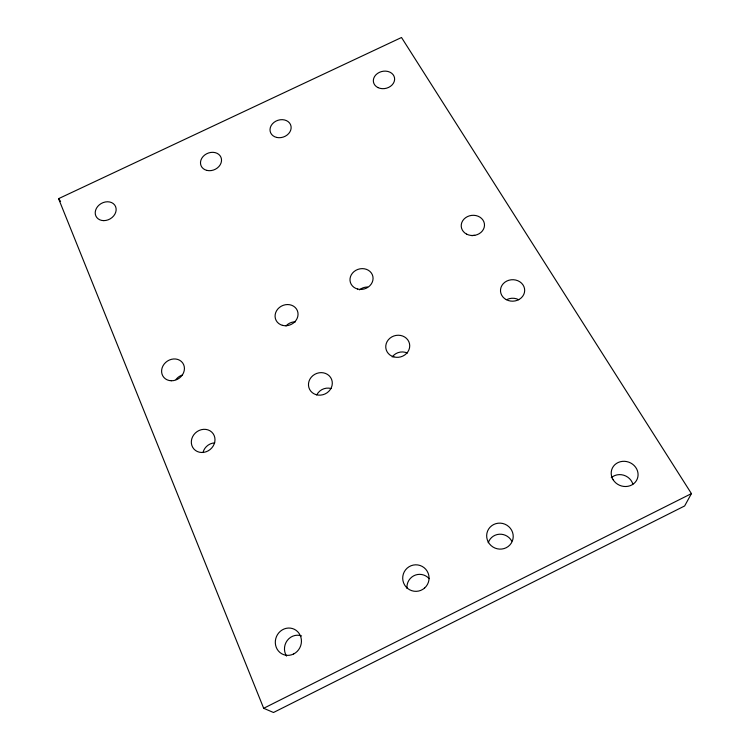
<?xml version="1.0" encoding="UTF-8"?>
<svg xmlns="http://www.w3.org/2000/svg" width="750" height="750" viewBox="0 0 750 750"><rect width="100%" height="100%" fill="white"/><g stroke="black" fill="none" stroke-linecap="round" stroke-linejoin="round"><path stroke-width="1.12" d="M691.434 493.612L684.637 505.959L273.497 712.5L263.681 708.291L58.566 198.666L401.512 37.5L691.434 493.612L263.681 708.291M58.566 198.666L60.591 201.412M611.259 477.741A13.078 12.028 23 0 1 632.897 484.191M488.278 542.747A12.863 12.469 27.8 0 1 511.725 541.059M407.016 588.497A12.806 12.694 87.2 0 1 429.122 578.644M286.547 656.062A13.266 12.488 -70.4 0 1 287.241 640.519A13.266 12.488 -70.4 0 1 301.575 635.925M507.094 299.494A11.691 10.444 -1.4 0 1 518.728 299.728M392.213 356.981A11.625 10.688 -13.3 0 1 407.372 353.072M471.788 235.688A11.278 9.844 -6.4 0 1 474.703 235.378M359.484 289.847A11.25 10.031 -16.1 0 1 367.584 287.044M285.966 325.969A11.297 10.106 -24.2 0 1 295.491 321.816M316.8 394.866A11.672 10.781 -24.8 0 1 331.191 388.566M202.988 452.569A11.878 10.772 -39.9 0 1 214.725 442.875M176.062 379.425A11.475 10.125 -35.4 0 1 182.503 374.991M201.487 452.484A12.319 11.091 -39.2 0 0 214.144 435.497A12.319 11.091 -39.2 0 0 193.837 434.719A12.319 11.091 -39.2 0 0 201.487 452.484M316.209 394.688A12.094 11.091 -24.6 0 0 332.147 381.319A12.094 11.091 -24.6 0 0 312.797 375.694A12.094 11.091 -24.6 0 0 316.209 394.688M393.872 356.897A12.047 10.997 -13.6 0 0 409.5 343.697A12.047 10.997 -13.6 0 0 389.841 338.278A12.047 10.997 -13.6 0 0 393.872 356.897M506.278 299.662A12.103 10.744 -2 0 0 524.681 290.616A12.103 10.744 -2 0 0 506.784 281.062A12.103 10.744 -2 0 0 506.278 299.662M466.641 234.141A11.672 10.097 -6.8 0 0 484.491 225.459A11.672 10.097 -6.8 0 0 467.428 216.619A11.672 10.097 -6.8 0 0 466.641 234.141M357.656 289.05A11.644 10.294 -16.3 0 0 372.881 276.488A11.644 10.294 -16.3 0 0 354.047 271.575A11.644 10.294 -16.3 0 0 357.656 289.05M282.403 325.331A11.7 10.369 -24 0 0 297.919 312.609A11.7 10.369 -24 0 0 279.375 307.5A11.7 10.369 -24 0 0 282.403 325.331M171.263 380.756A11.878 10.397 -34.9 0 0 183.656 364.669A11.878 10.397 -34.9 0 0 164.109 364.134A11.878 10.397 -34.9 0 0 171.263 380.756M103.8 220.631A10.95 8.897 -29.7 0 0 115.547 206.494A10.95 8.897 -29.7 0 0 97.697 206.456A10.95 8.897 -29.7 0 0 103.8 220.631M206.897 170.4A10.809 8.859 -23.3 0 0 221.456 159.075A10.809 8.859 -23.3 0 0 204.656 155.053A10.809 8.859 -23.3 0 0 206.897 170.4M276.713 137.438A10.763 8.803 -19 0 0 291.028 126.244A10.763 8.803 -19 0 0 273.984 122.381A10.763 8.803 -19 0 0 276.713 137.438M378.009 87.609A10.744 8.672 -13 0 0 394.603 79.716A10.744 8.672 -13 0 0 379.341 72.384A10.744 8.672 -13 0 0 378.009 87.609M613.097 479.709A13.584 12.45 21.6 0 0 636.375 480.703A13.584 12.45 21.6 0 0 624.441 461.306A13.584 12.45 21.6 0 0 613.097 479.709M488.25 542.016A13.35 12.928 24.1 0 0 511.238 543.225A13.35 12.928 24.1 0 0 500.353 523.144A13.35 12.928 24.1 0 0 488.25 542.016M424.622 588A13.266 13.181 -81.8 0 0 420.075 565.491A13.266 13.181 -81.8 0 0 402.966 580.744A13.266 13.181 -81.8 0 0 424.622 588M293.644 653.972A13.781 12.956 -68.5 0 0 296.1 630.347A13.781 12.956 -68.5 0 0 275.381 640.791A13.781 12.956 -68.5 0 0 293.644 653.972"/></g></svg>
